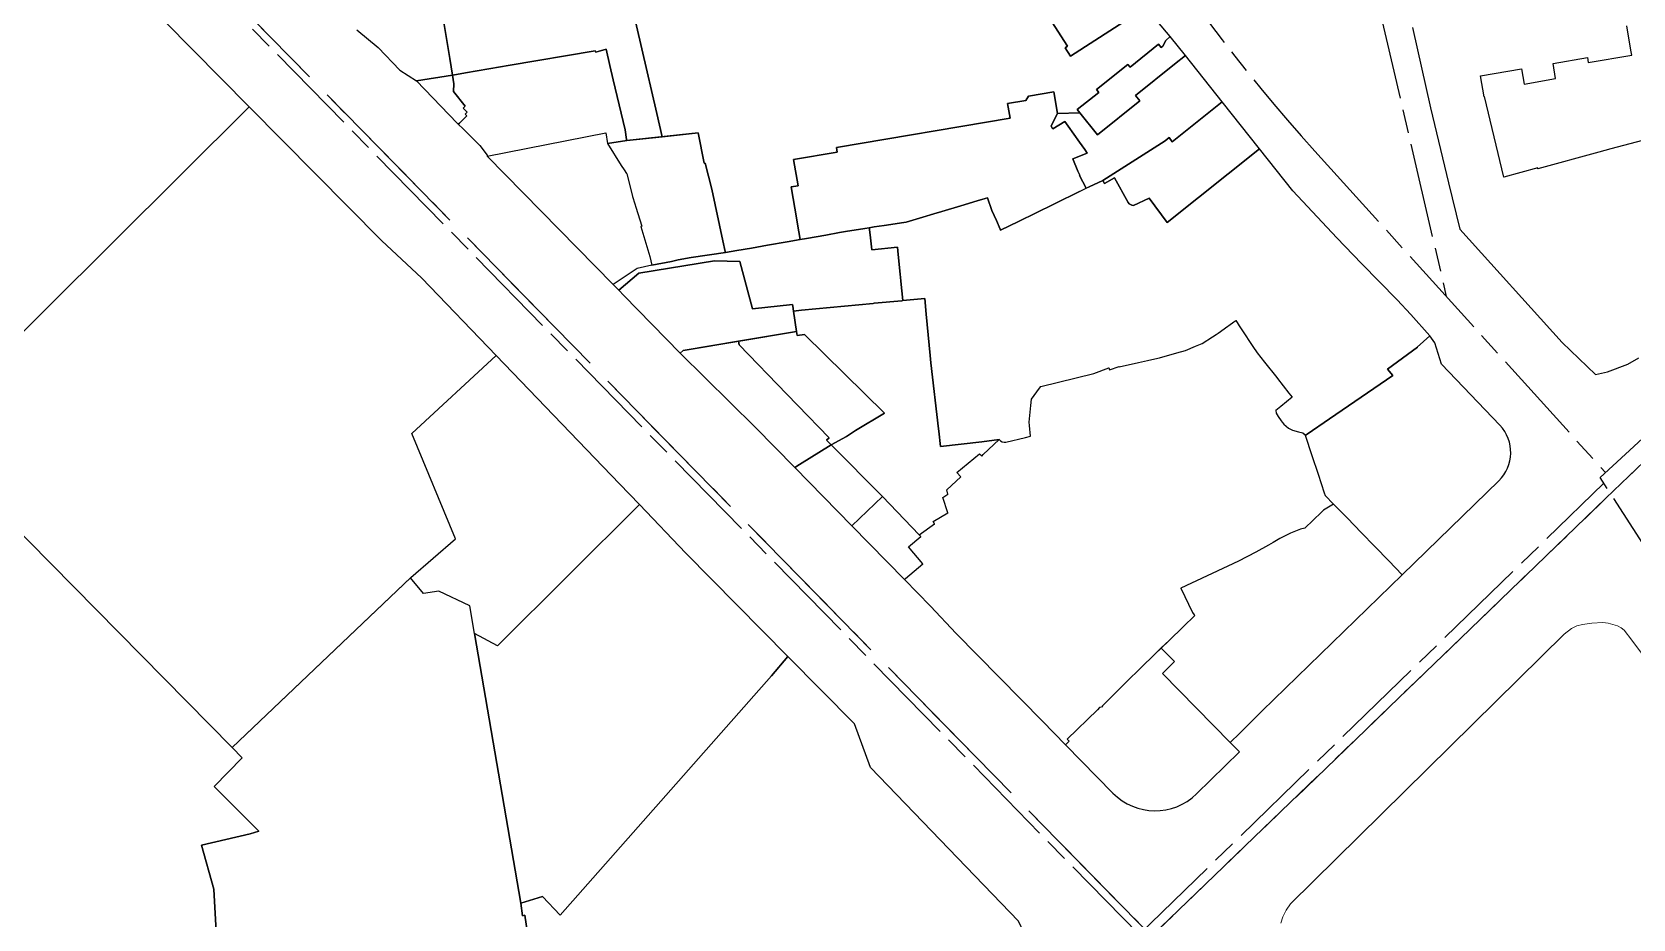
# Model space of a CAD drawing. Header units: millimetres. Extents: x 125232 to 134072, y 142885 to 152835.
# Drawn here: x 128676.8 to 129082.6, y 149260.1 to 149484.7 of the extents above; entities that cross this region are included whole.
import ezdxf

# ---------------------------------------------------------------- set-up
doc = ezdxf.new("R2010")
doc.units = ezdxf.units.MM
doc.linetypes.add('ACAD_ISO08W100', pattern=[36, 24, -3, 6, -3])
doc.linetypes.add('CENTER', pattern=[50.8, 31.75, -6.35, 6.35, -6.35])
for name, color, linetype in [('commerce', 10, 'Continuous'), ('commerce & office', 242, 'Continuous'), ('culture', 21, 'Continuous'), ('industry', 35, 'Continuous'), ('research & university', 30, 'Continuous'), ('reserve', 253, 'Continuous'), ('residence', 2, 'Continuous'), ('residence-bad', 41, 'Continuous'), ('老城北中心线', 7, 'ACAD_ISO08W100')]:
    doc.layers.add(name, color=color, linetype=linetype)
for name, color, linetype, lineweight in [('government', 221, 'Continuous', 0), ('municipal utilities', 151, 'Continuous', 0), ('parking', 8, 'Continuous', 0), ('school', 31, 'Continuous', 0), ('super block', 6, 'CENTER', 0)]:
    doc.layers.add(name, color=color, linetype=linetype, lineweight=lineweight)

msp = doc.modelspace()

# ---------------------------------------------------------------- linework, layer by layer
at = {"layer": 'commerce'}
for points in [[(128662.93, 149397.31), (128731.91, 149465.8), (128681.85, 149516.39), (128659.61, 149539.14)], [(129026.69, 149485.85), (129031.3, 149465.51), (129035.86, 149446.56), (129038.69, 149434.82), (129064.67, 149406.11), (129073.11, 149398), (129076.15, 149398.63), (129081.26, 149400.57), (129084.04, 149402.23)], [(129091.38, 149458.91), (129076.93, 149455.13), (129073.91, 149454.3), (129058.51, 149450.06), (129058.43, 149450.35), (129049.86, 149447.99), (129044.99, 149468.37), (129044.88, 149468.35), (129043.92, 149473.62), (129054.36, 149475.4), (129055.02, 149471.55), (129062.98, 149472.92), (129062.32, 149476.77), (129071.04, 149478.26), (129071.26, 149477.02), (129082.26, 149478.9), (129082.05, 149480.14), (129081, 149486.31)]]:
    msp.add_lwpolyline(points, dxfattribs=at)
for points in [[(128966.41, 149476.57), (128969.15, 149478.75), (128965.33, 149483.56), (128965.31, 149483.58), (128964.15, 149482.6), (128963.42, 149481.18), (128962.99, 149480.84), (128962.36, 149481.62), (128955.12, 149475.81), (128954.56, 149476.51), (128946.61, 149470.14), (128947.18, 149469.43), (128941.74, 149465.07), (128942.37, 149464.29), (128946.87, 149458.69), (128957.61, 149467.31), (128956.5, 149468.69)], [(128783.69, 149469.69), (128783.78, 149471.6), (128783.42, 149473.83), (128774.27, 149472.35), (128784.6, 149461.68), (128784.88, 149461.4), (128785.17, 149461.68), (128787.04, 149463.49), (128786.62, 149463.92), (128787.12, 149464.4), (128786.08, 149465.48), (128786.58, 149465.97)], [(128870.82, 149390.25), (128868.15, 149392.98), (128856.09, 149405.48), (128855.93, 149406.44), (128841.84, 149404.08), (128841.13, 149403.38), (128860.13, 149384.66), (128870.14, 149374.43), (128871.37, 149375.19), (128879.41, 149380.17), (128878.22, 149381.4), (128878.88, 149381.98)], [(128892.36, 149367.11), (128884.61, 149359.64), (128897.92, 149346.1), (128898.21, 149346.35), (128902.62, 149350.08), (128898.98, 149354.39), (128902.07, 149356.95), (128901.69, 149357.41)], [(128864.25, 149321.7), (128868.42, 149326.56), (128842.56, 149352.75), (128830.78, 149365.05), (128794.8, 149329.3), (128788.98, 149332.39), (128800.75, 149264.14), (128806.24, 149265.77), (128810.66, 149261.04)], [(128889.35, 149298.44), (128885.25, 149309.53), (128868.42, 149326.56), (128864.25, 149321.7), (128810.66, 149261.04), (128806.24, 149265.77), (128800.75, 149264.14), (128801.12, 149260.94), (128801.73, 149261.03), (128806.15, 149231.44), (128810.17, 149232.07), (128835.21, 149235.41), (128847.43, 149236.82), (128890.32, 149240.24), (128918.64, 149242.19), (128920.57, 149243), (128924.07, 149244.93), (128926.15, 149247.68), (128927.86, 149250.5), (128928.3, 149253.47), (128928.3, 149256.51), (128926.89, 149259.59)]]:
    msp.add_lwpolyline(points, close=True, dxfattribs=at)
msp.add_lwpolyline([(128963.36, 149322.29), (128966.41, 149325.27), (128963.03, 149328.71), (128961.41, 149327.14), (128957.82, 149323.67), (128954.22, 149320.19), (128951.6, 149317.58), (128948.07, 149314.04), (128948.24, 149313.86), (128947.39, 149313.65), (128946.84, 149313.05), (128939.18, 149305.67), (128939.72, 149305.14), (128938.77, 149304.21), (128950.8, 149291.99, 0.413323), (128971.98, 149291.78), (128982.84, 149302.4), (128980.48, 149304.8)], format="xyb", close=True, dxfattribs=at)
at = {"layer": 'commerce & office'}
for points in [[(128869.86, 149414.07), (128869.68, 149415.26), (128869.6, 149415.76), (128859.46, 149414.65), (128856.25, 149426.65), (128849.77, 149426.77), (128830.66, 149423.63), (128825.56, 149419.34), (128826.84, 149418.04), (128841.13, 149403.38), (128841.84, 149404.08), (128870.63, 149408.9)], [(128879.41, 149380.17), (128871.37, 149375.19), (128870.14, 149374.43), (128884.61, 149359.64), (128892.36, 149367.11)], [(129024.12, 149347.28), (129020.67, 149350.83), (129017.18, 149354.42), (129013.69, 149358), (129010.21, 149361.58), (129006.7, 149365.19), (129004.16, 149363.65), (129003.62, 149363.13), (128999.4, 149359.1), (128998.33, 149358.81), (128995.78, 149357.85), (128993.09, 149356.45), (128991.42, 149355.44), (128990.24, 149354.73), (128987.03, 149353.04), (128982.6, 149350.71), (128968.02, 149343.91), (128968.02, 149343.9), (128970.92, 149337.69), (128971.4, 149337.16), (128971.58, 149336.98), (128968.59, 149334.1), (128965, 149330.62), (128963.03, 149328.71), (128966.41, 149325.27), (128963.36, 149322.29), (128980.48, 149304.8), (128982.91, 149307.18), (128988.62, 149312.78)]]:
    msp.add_lwpolyline(points, close=True, dxfattribs=at)
msp.add_lwpolyline([(129048.83, 149385.14), (129034.02, 149400.61), (129032.39, 149405.97), (129031.1, 149407.79), (129027.9, 149404.93), (129027.95, 149404.88), (129020.41, 149399.35), (129021.71, 149397.74), (129005.63, 149386.76), (129000, 149382.92), (128999.5, 149382.62), (129001.21, 149377.5), (129002.78, 149372.75), (129004.36, 149368.01), (129004.56, 149367.39), (129006.72, 149365.17), (129010.21, 149361.58), (129013.69, 149358), (129017.18, 149354.42), (129020.67, 149350.83), (129024.12, 149347.28), (129048.58, 149371.05, 0.41196)], format="xyb", close=True, dxfattribs=at)
at = {"layer": 'culture'}
msp.add_lwpolyline([(128830.78, 149365.05), (128794.8, 149329.3), (128788.98, 149332.39), (128787.77, 149339.38), (128779.96, 149343.11), (128776.04, 149342.57), (128772.79, 149346.52), (128772.83, 149346.56), (128772.83, 149346.55), (128784.14, 149356.35), (128773.09, 149383.01), (128794.5, 149402.77), (128825.71, 149370.34)], close=True, dxfattribs=at)
at = {"layer": 'government'}
msp.add_lwpolyline([(129136.84, 149248.73), (129128.69, 149261.78), (129116.17, 149279.68), (129113.59, 149283.62), (129107.4, 149293.32), (129099.68, 149305.42), (129094.66, 149313.29), (129088.32, 149322.7), (129082.3, 149330.68), (129080.32, 149333.21), (129079.58, 149333.85), (129078.68, 149334.32), (129076.29, 149335.03), (129074.95, 149335.22), (129072.19, 149335.02), (129069.77, 149334.72), (129068.36, 149334.35), (129067.04, 149333.69), (129065.15, 149332.23), (128995.76, 149263.93), (128994.69, 149262.34), (128993.86, 149260.66), (128993.3, 149259.05)], dxfattribs=at)
at = {"layer": 'industry'}
msp.add_lwpolyline([(128911.21, 149373.18), (128916.97, 149377.94), (128917.54, 149377.35), (128917.92, 149377.71), (128921.96, 149381.5), (128917.52, 149380.97), (128907.11, 149379.72), (128906.63, 149383.67), (128906.56, 149384.25), (128904.62, 149400.92), (128904.44, 149402.8), (128903.48, 149413.28), (128903.12, 149417.21), (128897.53, 149416.7), (128897.29, 149416.67), (128890.29, 149416.02), (128890.04, 149415.99), (128871.85, 149414.26), (128869.86, 149414.07), (128870.63, 149408.9), (128870.73, 149407.91), (128872.61, 149408.1), (128892.86, 149388.2), (128885.56, 149383.77), (128883.3, 149382.33), (128879.41, 149380.17), (128892.36, 149367.11), (128901.69, 149357.41), (128905.6, 149360.17), (128905.2, 149360.74), (128908.94, 149362.93), (128907.68, 149366.82), (128908.95, 149367.72), (128908.73, 149368.77), (128912.25, 149372.07)], close=True, dxfattribs=at)
at = {"layer": 'municipal utilities'}
msp.add_lwpolyline([(128829.89, 149440.35), (128829.62, 149441.22), (128829.04, 149443.11), (128828.51, 149445.16), (128827.55, 149448.83), (128827.53, 149448.92), (128826.91, 149449.85), (128826.19, 149450.93), (128822.65, 149456.53), (128822.3, 149459.21), (128792.21, 149453.27), (128824.15, 149420.78), (128830.21, 149424.8), (128833.96, 149425.66), (128833.45, 149427.9), (128831.13, 149435.5), (128831.37, 149435.58), (128830.38, 149438.77)], close=True, dxfattribs=at)
at = {"layer": 'parking'}
msp.add_lwpolyline([(129081, 149486.31), (129082.05, 149480.14), (129082.26, 149478.9), (129071.26, 149477.02), (129071.04, 149478.26), (129062.32, 149476.77), (129062.98, 149472.92), (129055.02, 149471.55), (129054.36, 149475.4), (129043.92, 149473.62), (129044.88, 149468.35), (129044.99, 149468.37), (129049.86, 149447.99), (129058.43, 149450.35), (129058.51, 149450.06), (129073.91, 149454.3), (129076.93, 149455.13), (129091.38, 149458.91)], dxfattribs=at)
at = {"layer": 'research & university'}
for points in [[(128773.09, 149383.01), (128794.5, 149402.77), (128775.63, 149422.37), (128765.44, 149431.92), (128731.91, 149465.8), (128662.93, 149397.31), (128658.3, 149401.14), (128645.57, 149387.02), (128658.62, 149373.33), (128727.6, 149303.56), (128772.83, 149346.56), (128772.83, 149346.55), (128784.14, 149356.35)], [(128772.79, 149346.52), (128772.71, 149346.44), (128772.79, 149346.51)]]:
    msp.add_lwpolyline(points, close=True, dxfattribs=at)
at = {"layer": 'reserve'}
for points in [[(128820, 149529.64), (128835.19, 149464.09), (128835.2, 149464.06), (128836.54, 149458.2), (128845.7, 149459.17), (128847.2, 149451.48), (128847.45, 149451.53), (128849.1, 149444.96), (128851.89, 149431.86), (128852.53, 149429.12), (128852.59, 149428.88), (128855.43, 149429.36), (128859.22, 149430), (128863.27, 149430.71), (128868.2, 149431.58), (128871.51, 149432.17), (128870.83, 149436.06), (128870.64, 149437.2), (128869.25, 149445.48), (128870.97, 149445.77), (128869.84, 149452.47), (128880.89, 149454.32), (128880.69, 149455.51), (128924.7, 149462.9), (128924.06, 149466.62), (128928.68, 149467.38), (128929.36, 149468.5), (128935.81, 149469.61), (128936.76, 149464.1), (128942.37, 149464.29), (128941.74, 149465.07), (128947.18, 149469.43), (128946.61, 149470.14), (128954.56, 149476.51), (128955.12, 149475.81), (128962.36, 149481.62), (128962.99, 149480.84), (128963.42, 149481.18), (128964.15, 149482.6), (128965.31, 149483.58), (128958.89, 149491.18)], [(128934.56, 149488.52), (128939.31, 149481.13), (128938.64, 149480.7), (128940, 149478.59), (128956.14, 149488.96)], [(128956.14, 149488.96), (128940, 149478.59), (128938.64, 149480.7), (128939.31, 149481.13), (128934.56, 149488.52)]]:
    msp.add_lwpolyline(points, dxfattribs=at)
at = {"layer": 'residence'}
for points in [[(128969.15, 149478.75), (128966.41, 149476.57), (128956.5, 149468.69), (128957.61, 149467.31), (128946.87, 149458.69), (128942.37, 149464.29), (128936.76, 149464.1), (128935.16, 149461), (128935.42, 149460.41), (128935.52, 149460.17), (128938.56, 149462.09), (128939.4, 149460.92), (128942.31, 149456.86), (128943.67, 149454.96), (128944.24, 149454.06), (128940.58, 149452.59), (128941.93, 149449.48), (128942.37, 149448.46), (128942.29, 149448.43), (128944.01, 149445.14), (128944.78, 149445.52), (128948.19, 149447.16), (128964.04, 149457.18), (128965.03, 149457.97), (128965.82, 149456.94), (128978.48, 149467.01)], [(128942.29, 149448.43), (128942.37, 149448.46), (128941.93, 149449.48), (128940.58, 149452.59), (128944.24, 149454.06), (128943.67, 149454.96), (128942.31, 149456.86), (128939.4, 149460.92), (128938.56, 149462.09), (128935.52, 149460.17), (128935.42, 149460.41), (128935.16, 149461), (128936.76, 149464.1), (128935.81, 149469.61), (128929.36, 149468.5), (128928.68, 149467.38), (128924.06, 149466.62), (128924.7, 149462.9), (128880.69, 149455.51), (128880.89, 149454.32), (128869.84, 149452.47), (128870.97, 149445.77), (128869.25, 149445.48), (128870.64, 149437.2), (128870.83, 149436.06), (128871.51, 149432.17), (128873.12, 149432.45), (128878.05, 149433.32), (128881.46, 149433.93), (128882.97, 149434.17), (128887.91, 149434.97), (128889, 149435.15), (128890.25, 149435.35), (128892.84, 149435.74), (128897.79, 149436.48), (128898.42, 149436.57), (128902.63, 149437.86), (128905.43, 149438.71), (128907.41, 149439.3), (128912.2, 149440.73), (128913.12, 149441), (128916.66, 149442.06), (128916.99, 149442.16), (128918.38, 149442.56), (128918.99, 149442.74), (128920.06, 149439.51), (128920.1, 149439.53), (128921.24, 149436.96), (128922.21, 149434.78), (128922.32, 149434.55), (128926.81, 149436.74), (128931.3, 149438.94), (128935.8, 149441.13), (128938.15, 149442.28), (128940.29, 149443.32), (128944.01, 149445.14)], [(128897.02, 149421.67), (128896.92, 149422.62), (128896.85, 149423.29), (128896.25, 149429.31), (128896.15, 149430.28), (128889.65, 149429.59), (128889.37, 149432.57), (128889.07, 149434.7), (128889, 149435.15), (128887.91, 149434.97), (128882.97, 149434.17), (128881.46, 149433.93), (128878.05, 149433.32), (128873.12, 149432.45), (128871.51, 149432.17), (128868.2, 149431.58), (128863.27, 149430.71), (128859.22, 149430), (128855.43, 149429.36), (128852.59, 149428.88), (128843.91, 149427.63), (128840.57, 149427), (128838.87, 149426.64), (128833.96, 149425.66), (128830.21, 149424.8), (128824.15, 149420.78), (128825.56, 149419.34), (128830.66, 149423.63), (128849.77, 149426.77), (128856.25, 149426.65), (128859.46, 149414.65), (128869.6, 149415.76), (128869.68, 149415.26), (128869.86, 149414.07), (128871.85, 149414.26), (128890.04, 149415.99), (128890.29, 149416.02), (128897.29, 149416.67), (128897.53, 149416.7)], [(128801.73, 149261.03), (128801.12, 149260.94), (128800.75, 149264.14), (128788.98, 149332.39), (128787.77, 149339.38), (128779.96, 149343.11), (128776.04, 149342.57), (128772.79, 149346.52), (128727.6, 149303.56), (128730.13, 149300.92), (128723.01, 149293.62), (128734.33, 149282.35), (128732.15, 149281.63), (128719.83, 149278.76), (128722.9, 149267.66), (128723.53, 149256.97), (128704.12, 149238.64), (128705.93, 149221.99), (128743.05, 149223.03), (128752.7, 149223.72), (128757.88, 149224.04), (128776.56, 149226.79), (128806.15, 149231.44)]]:
    msp.add_lwpolyline(points, close=True, dxfattribs=at)
for points in [[(128987.89, 149455.17), (128978.48, 149467.01), (128965.82, 149456.94), (128965.03, 149457.97), (128964.04, 149457.18), (128948.19, 149447.16), (128948.63, 149446.36), (128951.19, 149447.78), (128954.64, 149441.56, 0.247531), (128955.98, 149440.79), (128959.95, 149442.66), (128964.56, 149436.49)], [(129007.55, 149432.64), (128996.35, 149444.52), (128987.89, 149455.17), (128964.56, 149436.49), (128959.95, 149442.66), (128955.98, 149440.79, -0.247531), (128954.64, 149441.56), (128951.19, 149447.78), (128948.63, 149446.36), (128948.19, 149447.16), (128944.78, 149445.52), (128940.29, 149443.32), (128938.15, 149442.28), (128935.8, 149441.13), (128931.3, 149438.94), (128926.81, 149436.74), (128922.32, 149434.55), (128922.21, 149434.78), (128921.24, 149436.96), (128920.1, 149439.53), (128920.06, 149439.51), (128918.99, 149442.74), (128918.38, 149442.56), (128916.99, 149442.16), (128916.66, 149442.06), (128913.12, 149441), (128912.2, 149440.73), (128907.41, 149439.3), (128905.43, 149438.71), (128902.63, 149437.86), (128898.42, 149436.57), (128897.79, 149436.48), (128892.84, 149435.74), (128890.25, 149435.35), (128889, 149435.15), (128889.07, 149434.7), (128889.37, 149432.57), (128889.65, 149429.59), (128896.15, 149430.28), (128896.25, 149429.31), (128896.85, 149423.29), (128896.92, 149422.62), (128897.02, 149421.67), (128897.53, 149416.7), (128903.12, 149417.21), (128903.48, 149413.28), (128904.44, 149402.8), (128904.62, 149400.92), (128906.56, 149384.25), (128906.63, 149383.67), (128907.11, 149379.72), (128917.52, 149380.97), (128921.96, 149381.5, 0.221977), (128923.66, 149380.84), (128928.64, 149382.04), (128929.89, 149382.34), (128929.62, 149385.09), (128929.54, 149385.91), (128929.96, 149390.11), (128930.13, 149391.74), (128932.21, 149394.55), (128932.48, 149394.93), (128945.95, 149398.26), (128949.75, 149399.67), (128949.94, 149399.16), (128952.33, 149400.02), (128952.35, 149399.97), (128957.28, 149401.02), (128959.56, 149401.5), (128962.16, 149402.13), (128962.55, 149402.22), (128966.97, 149403.48), (128969.21, 149404.08), (128971.68, 149405.13), (128973.43, 149405.88), (128976.03, 149407.56), (128976.95, 149408.15), (128977.17, 149408.26), (128977.49, 149408.5), (128979.88, 149410.23), (128980.14, 149410.41), (128981.41, 149411.31), (128981.92, 149411.65), (128982.26, 149411.13), (128982.53, 149410.72), (128982.8, 149410.3), (128983.46, 149409.3), (128986.2, 149405.12), (128987.3, 149403.45), (128989.19, 149401.11), (128992.32, 149397.22), (128992.51, 149397), (128995.39, 149393.27), (128996.17, 149392.26), (128993.3, 149389.89), (128992.03, 149388.84), (128992.15, 149388.21), (128992.67, 149387.33), (128993.38, 149386.29), (128993.65, 149385.96), (128994.1, 149385.38), (128995.29, 149384.36), (128996.3, 149383.86), (128997.83, 149383.48), (128998.93, 149383.25), (128999.57, 149382.66), (129000, 149382.92), (129005.63, 149386.76), (129021.71, 149397.74), (129020.41, 149399.35), (129027.95, 149404.88), (129027.9, 149404.93), (129031.1, 149407.79), (129031.1, 149407.79), (129026.29, 149413.17), (129022.8, 149416.94), (129013.75, 149426.1)]]:
    msp.add_lwpolyline(points, format="xyb", close=True, dxfattribs=at)
msp.add_lwpolyline([(128658.38, 149219.92), (128701.11, 149221.86), (128705.93, 149221.99), (128704.12, 149238.64), (128723.53, 149256.97), (128722.9, 149267.66), (128719.83, 149278.76), (128732.15, 149281.63), (128734.33, 149282.35), (128723.01, 149293.62), (128730.13, 149300.92), (128727.6, 149303.56), (128658.62, 149373.33)], dxfattribs=at)
at = {"layer": 'residence-bad'}
for points in [[(128781.24, 149487.17), (128782.71, 149478.04), (128783.42, 149473.83), (128783.88, 149473.9), (128785.31, 149474.13), (128786.7, 149474.35), (128795.61, 149475.94), (128797.52, 149476.26), (128819.59, 149479.93), (128819.7, 149479.6), (128822.35, 149480.41), (128823.32, 149476.22), (128824.16, 149472.61), (128827.14, 149459.97), (128827.54, 149457.51), (128827.57, 149457.26), (128836.54, 149458.2), (128835.19, 149464.1), (128820, 149529.64)], [(128759.19, 149485.32), (128764.54, 149480.81), (128770.05, 149475.1), (128774.27, 149472.35), (128783.42, 149473.83), (128782.71, 149478.04), (128781.24, 149487.17)]]:
    msp.add_lwpolyline(points, dxfattribs=at)
for points in [[(128824.16, 149472.61), (128823.32, 149476.22), (128822.35, 149480.41), (128819.7, 149479.6), (128819.59, 149479.93), (128797.52, 149476.26), (128795.61, 149475.94), (128786.7, 149474.35), (128785.31, 149474.13), (128783.88, 149473.9), (128783.42, 149473.83), (128783.78, 149471.6), (128783.69, 149469.69), (128786.58, 149465.97), (128786.08, 149465.48), (128787.12, 149464.4), (128786.62, 149463.92), (128787.04, 149463.49), (128785.17, 149461.68), (128784.88, 149461.4), (128786.12, 149460.23), (128786.4, 149459.94), (128790.3, 149455.96), (128792.16, 149453.51), (128792.21, 149453.27), (128822.3, 149459.21), (128822.65, 149456.53), (128827.57, 149457.26), (128827.54, 149457.51), (128827.14, 149459.97)], [(128849.1, 149444.96), (128847.45, 149451.53), (128847.2, 149451.48), (128845.7, 149459.17), (128827.58, 149457.26), (128822.65, 149456.53), (128826.19, 149450.93), (128826.91, 149449.85), (128827.53, 149448.92), (128827.55, 149448.83), (128828.51, 149445.16), (128829.04, 149443.11), (128829.62, 149441.22), (128829.89, 149440.35), (128830.38, 149438.77), (128831.37, 149435.58), (128831.13, 149435.5), (128833.45, 149427.9), (128833.96, 149425.66), (128838.87, 149426.64), (128840.57, 149427), (128843.91, 149427.63), (128852.59, 149428.88), (128852.53, 149429.12), (128851.89, 149431.86)], [(128872.61, 149408.1), (128870.73, 149407.91), (128870.63, 149408.9), (128855.93, 149406.44), (128856.09, 149405.48), (128868.15, 149392.98), (128870.82, 149390.25), (128878.88, 149381.98), (128878.22, 149381.4), (128879.41, 149380.17), (128883.3, 149382.33), (128885.56, 149383.77), (128892.86, 149388.2)]]:
    msp.add_lwpolyline(points, close=True, dxfattribs=at)
at = {"layer": 'school'}
msp.add_lwpolyline([(129006.7, 149365.19), (129004.56, 149367.39), (129004.36, 149368.01), (129002.78, 149372.75), (129001.21, 149377.5), (128999.5, 149382.62), (128999.45, 149382.77), (128998.93, 149383.25), (128997.83, 149383.48), (128996.3, 149383.86), (128995.29, 149384.36), (128994.1, 149385.38), (128993.65, 149385.96), (128993.38, 149386.29), (128992.67, 149387.33), (128992.15, 149388.21), (128992.03, 149388.84), (128993.3, 149389.89), (128996.17, 149392.26), (128995.39, 149393.27), (128992.51, 149397), (128992.32, 149397.22), (128989.19, 149401.11), (128987.3, 149403.45), (128986.2, 149405.12), (128983.46, 149409.3), (128982.8, 149410.3), (128982.53, 149410.72), (128982.26, 149411.13), (128981.92, 149411.65), (128981.41, 149411.31), (128980.14, 149410.41), (128979.88, 149410.23), (128977.49, 149408.5), (128977.17, 149408.26), (128976.95, 149408.15), (128976.03, 149407.56), (128973.43, 149405.88), (128971.68, 149405.13), (128969.21, 149404.08), (128966.97, 149403.48), (128962.55, 149402.22), (128962.16, 149402.13), (128959.56, 149401.5), (128957.28, 149401.02), (128952.35, 149399.97), (128952.33, 149400.02), (128949.94, 149399.16), (128949.75, 149399.67), (128945.95, 149398.26), (128932.48, 149394.93), (128932.21, 149394.55), (128930.13, 149391.74), (128929.96, 149390.11), (128929.54, 149385.91), (128929.62, 149385.09), (128929.89, 149382.34), (128928.64, 149382.04), (128923.66, 149380.84, -0.221977), (128921.96, 149381.5), (128917.92, 149377.71), (128917.54, 149377.35), (128916.97, 149377.94), (128911.21, 149373.18), (128912.25, 149372.07), (128908.73, 149368.77), (128908.95, 149367.72), (128907.68, 149366.82), (128908.94, 149362.93), (128905.2, 149360.74), (128905.6, 149360.17), (128901.69, 149357.41), (128902.07, 149356.95), (128898.98, 149354.39), (128902.62, 149350.08), (128898.21, 149346.35), (128897.92, 149346.1), (128904.56, 149339.34), (128911.08, 149332.36), (128932.9, 149310.18), (128938.77, 149304.21), (128939.72, 149305.14), (128939.18, 149305.67), (128946.84, 149313.05), (128947.39, 149313.65), (128948.24, 149313.86), (128948.07, 149314.04), (128951.6, 149317.58), (128954.22, 149320.19), (128957.82, 149323.67), (128961.41, 149327.14), (128963.05, 149328.73), (128965, 149330.62), (128968.59, 149334.1), (128971.58, 149336.98), (128971.4, 149337.16), (128970.92, 149337.69), (128968.01, 149343.91), (128982.6, 149350.71), (128987.03, 149353.04), (128990.24, 149354.73), (128991.42, 149355.44), (128993.09, 149356.45), (128995.78, 149357.85), (128998.33, 149358.81), (128999.4, 149359.1), (129003.62, 149363.13), (129004.16, 149363.65)], format="xyb", close=True, dxfattribs=at)
at = {"layer": 'super block'}
for points in [[(129587.51, 149773.17), (129236.44, 149755.15), (129242.5, 149593.53), (129242.99, 149580.45), (129231.87, 149536.62), (129186.18, 149473.04), (129075.72, 149366.64), (128960.6, 149255.75), (129275.15, 148935.03), (129586.68, 148617.38)], [(129242.99, 149580.45), (129242.5, 149593.53), (129236.44, 149755.15), (129100.54, 149748.18), (128948.58, 149739.8), (128862.05, 149739.24), (128851.21, 149739.17), (128817.56, 149738.95), (128705.94, 149723.03), (128560.92, 149708.69), (128538.2, 149686.45), (128960.6, 149255.75), (129075.72, 149366.64), (129186.18, 149473.04), (129231.87, 149536.62)], [(128960.6, 149255.75), (128538.2, 149686.45), (128181.61, 149337.52), (128191.03, 148925.58), (128270.2, 148677.34), (128280.07, 148675.43), (128691.13, 148640.89), (128697.06, 148682.42), (128693.56, 148773.17), (128685.95, 148910.53), (128690.77, 148940.14), (128706.21, 148984.08), (128722.65, 149015.18), (128749.88, 149048.33), (128799.62, 149100.68)]]:
    msp.add_lwpolyline(points, close=True, dxfattribs=at)
at = {"layer": '老城北中心线', "linetype": 'ACAD_ISO08W100', "lineweight": 25}
for p, q in [((128957.41, 149256.16), (127908.6, 150326.51)), ((129001.8, 149561.47), (129035.26, 149417.75)), ((129001.96, 149454.55), (129075.59, 149373.18)), ((129074.25, 149371.94), (129153.35, 149444.78)), ((128957.41, 149256.16), (129075.2, 149370.46)), ((129129.71, 149285.91), (129074.25, 149371.94))]:
    msp.add_line(p, q, dxfattribs=at)
msp.add_arc((129335.64, 149756.48), 450, 200.773, 222.1402, dxfattribs=at)

doc.saveas('drawing.dxf')
